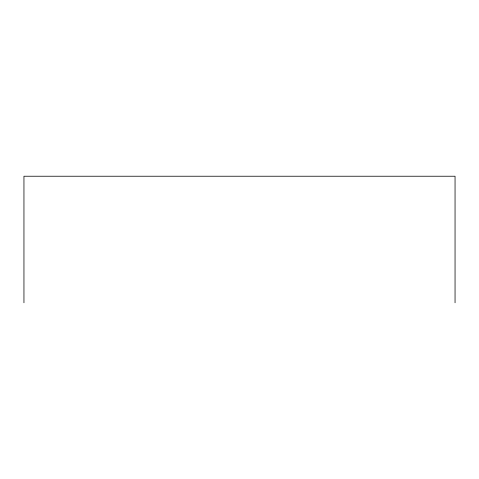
<?xml version="1.0" encoding="UTF-8"?>
<svg xmlns="http://www.w3.org/2000/svg" width="479" height="479" viewBox="0 0 479 479"><rect width="100%" height="100%" fill="white"/><g stroke="black" fill="none" stroke-linecap="round" stroke-linejoin="round"><path stroke-width="0.72" d="M455.05 302.77L455.05 176.23L23.95 176.23L23.95 302.77"/></g></svg>
